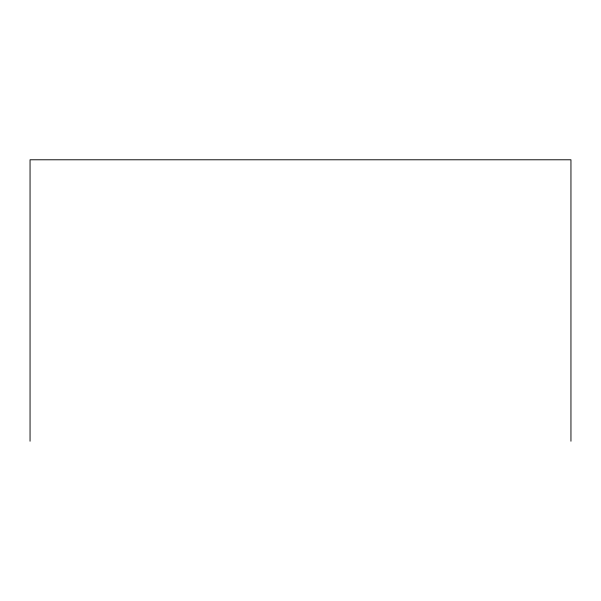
<?xml version="1.0" encoding="UTF-8"?>
<svg xmlns="http://www.w3.org/2000/svg" width="601" height="601" viewBox="0 0 601 601"><rect width="100%" height="100%" fill="white"/><g stroke="black" fill="none" stroke-linecap="round" stroke-linejoin="round"><path stroke-width="0.9" d="M570.95 441.217L570.95 159.783L30.05 159.783L30.05 441.217"/></g></svg>
